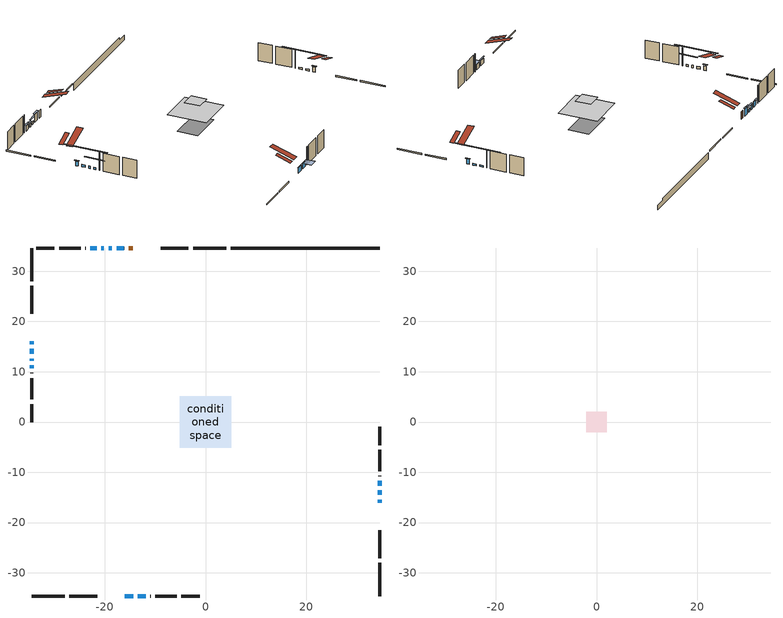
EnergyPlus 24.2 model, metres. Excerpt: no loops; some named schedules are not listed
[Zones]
conditioned space
 floor adiabatic (AdiabaticFloorConstruction): -5.16,-5.16 -5.16,5.16 5.16,5.16 5.16,-5.16 z2.9
 floor foundation (Slab1 construction): -4.65,-2.74 -4.65,2.74 4.65,2.74 4.65,-2.74 z-1.37
 wall outside (RimJoist1 construction): 4.1,34.6 -2.47,34.6 / -34.6,-34.6 -28.03,-34.6 / -34.6,34.6 -34.6,28.03 / 34.6,-34.6 34.6,-28.03 z0.46:0.76
 wall outside (RimJoist2 construction): -3.4,34.6 -8.94,34.6 / -27.1,-34.6 -21.55,-34.6 / -34.6,27.1 -34.6,21.55 / 34.6,-27.1 34.6,-21.55 z0.46:0.76
 wall outside (AdiabaticWallConstruction 1): -14.45,34.6 -15.28,34.6 z0.46:2.49
 wall outside (AdiabaticWallConstruction): -16.21,34.6 -17.68,34.6 z0.46:2.49; -16.05,-34.6 -14.37,-34.6 / 34.6,-16.05 34.6,-15.41 / -21.64,34.6 -22.91,34.6 z0.46:1.78; -34.6,16.05 -34.6,15.46 z0.46:1.63; -34.6,14.54 -34.6,13.54 / -34.6,12.62 -34.6,12.18 z0.46:1.12; 34.6,-14.49 34.6,-13.57 / 34.6,-12.64 34.6,-11.73 z0.46:0.92; -18.61,34.6 -19.27,34.6 z0.46:1.35; -13.45,-34.6 -11.92,-34.6 z0.46:1.81; -34.6,11.26 -34.6,10.69 z0.46:1.02; -20.2,34.6 -20.71,34.6 z0.46:1.48
 wall outside (Wall1 construction): -23.83,34.6 -23.92,34.6 / -10.99,-34.6 -10.9,-34.6 / -34.6,9.77 -34.6,9.68 / 34.6,-10.8 34.6,-10.71 z0.46:5.34
 wall outside (Wall2 construction): -24.85,34.6 -29.12,34.6 / -9.97,-34.6 -5.71,-34.6 / -34.6,8.75 -34.6,4.48 / 34.6,-9.78 34.6,-5.52 z0.46:5.34
 wall outside (Wall3 construction): -30.04,34.6 -33.67,34.6 / -4.78,-34.6 -1.16,-34.6 / -34.6,3.55 -34.6,-0.07 / 34.6,-4.59 34.6,-0.96 z0.46:5.34
 wall foundation (FoundationWall1 construction): 5.03,34.6,-1.37 5.03,34.6,0.46 31.64,34.6,0.46 31.64,34.6,-0.14 34.6,34.6,-0.14 34.6,34.6,-1.37
 window (WindowConstruction): -16.21,34.6 -17.68,34.6 z0.46:2.49
 window (WindowConstruction 6): -16.05,-34.6 -14.38,-34.6 z0.46:1.78
 window (WindowConstruction 7): -34.6,16.05 -34.6,15.46 z0.46:1.63
 window (WindowConstruction 8): 34.6,-16.05 34.6,-15.41 z0.46:1.78
 window (WindowConstruction 9): -34.6,14.53 -34.6,13.54 z0.46:1.12
 window (WindowConstruction 10): -34.6,12.61 -34.6,12.18 z0.46:1.12
 window (WindowConstruction 11): 34.6,-14.48 34.6,-13.57 z0.46:0.92
 window (WindowConstruction 12): 34.6,-12.64 34.6,-11.73 z0.46:0.92
 window (WindowConstruction 1): -18.61,34.6 -19.27,34.6 z0.46:1.35
 window (WindowConstruction 2): -13.45,-34.6 -11.92,-34.6 z0.46:1.81
 window (WindowConstruction 3): -34.6,11.25 -34.6,10.7 z0.46:1.02
 window (WindowConstruction 4): -20.2,34.6 -20.71,34.6 z0.46:1.47
 window (WindowConstruction 5): -21.64,34.6 -22.9,34.6 z0.46:1.78
 door (Door): -14.45,34.6 -15.28,34.6 z0.46:2.49
 ceiling adiabatic (AdiabaticFloorConstruction): 5.16,-5.16 5.16,5.16 -5.16,5.16 -5.16,-5.16 z2.9
 roof outside (Roof2 construction): -13.52,34.6,5.34 -13.52,28.22,7.46 -11.84,28.22,7.46 -11.84,34.6,5.34; -16.98,-34.6,5.34 -16.98,-28.22,7.46 -18.66,-28.22,7.46 -18.66,-34.6,5.34; -34.6,16.98,5.34 -28.22,16.98,7.46 -28.22,18.66,7.46 -34.6,18.66,5.34; 34.6,-16.98,5.34 28.22,-16.98,7.46 28.22,-18.66,7.46 34.6,-18.66,5.34
attic - vented
 floor to conditioned space (Floor1 construction Reversed): -2.02,-2.02 -2.02,2.02 2.02,2.02 2.02,-2.02 z5.34
 roof outside (Roof1 construction): -10.91,34.6,5.34 -10.91,30.66,6.65 -9.87,30.66,6.65 -9.87,34.6,5.34; -19.59,-34.6,5.34 -19.59,-30.66,6.65 -20.62,-30.66,6.65 -20.62,-34.6,5.34; -34.6,19.59,5.34 -30.66,19.59,6.65 -30.66,20.62,6.65 -34.6,20.62,5.34; 34.6,-19.59,5.34 30.66,-19.59,6.65 30.66,-20.62,6.65 34.6,-20.62,5.34
shading: -17.98,34.6 -15.91,34.6 -15.91,34.9 -17.98,34.9 z2.79; -14.08,-34.6 -16.35,-34.6 -16.35,-34.9 -14.08,-34.9 z2.08; -34.6,15.16 -34.6,16.35 -34.9,16.35 -34.9,15.16 z1.93; 34.6,-15.12 34.6,-16.35 34.9,-16.35 34.9,-15.12 z2.08; -34.6,8.97 -34.6,19.1 -34.9,19.1 -34.9,8.97 z5.69; -34.6,7.61 -34.6,17.18 -34.9,17.18 -34.9,7.61 z5.69; 34.6,-9 34.6,-19.05 34.9,-19.05 34.9,-9 z5.49; 34.6,-7.16 34.6,-17.21 34.9,-17.21 34.9,-7.16 z5.49; -20.18,34.6 -17.7,34.6 -17.7,34.9 -20.18,34.9 z2.26; -11.62,-34.6 -13.75,-34.6 -13.75,-37.04 -11.62,-37.04 z2.11; -34.6,8.25 -34.6,13.69 -34.9,13.69 -34.9,8.25 z3.46; -21.01,34.6 -19.9,34.6 -19.9,34.9 -21.01,34.9 z1.77; -23.2,34.6 -21.34,34.6 -21.34,34.9 -23.2,34.9 z2.08
[Building]
Building 1: Terrain=Suburbs
[Site:Location]
Toronto Intl AP_ON: Latitude {deg}=43.68; Longitude {deg}=-79.63; Time Zone {hr}=-5; Elevation {m}=173; Keep Site Location Information=Yes
[Site:GroundTemperature:Shallow]
4.59119, 2.66285, 2.50842, 3.42352, 7.09712, 10.7536, 13.9236, 15.9317, 16.1023, 14.4691, 11.3799, 7.83558
[Site:WaterMainsTemperature]
Calculation Method=Schedule; Temperature Schedule=mains temperature schedule
[Material] Roughness=Rough; Thermal Absorptance=0.9
Name | Thickness {m} | Conductivity {W/m-K} | Density {kg/m3} | Specific Heat {J/kg-K} | Solar Absorptance | Visible Absorptance
asphalt or fiberglass shingles | 0.00635 | 0.162714 | 1121.4 | 1465.45 | 0.4 | 0.4
ceiling loosefill ins | 0.169333 | 0.0480833 | 16.02 | 1046.75 | 0.7 | 0.7
ceiling stud and cavity | 0.1397 | 0.207688 | 65.682 | 1177.47 | 0.7 | 0.7
concrete 4.0 in. | 0.1016 | 1.803125 | 2242.8 | 837.4 | 0.7 | 0.7
concrete 8.0 in. | 0.2032 | 1.803125 | 2242.8 | 837.4 | 0.7 | 0.7
door material | 0.04445 | 0.053851 | 512.64 | 1214.23 | 0.7 | 0.7
exterior vertical ins | 0.029547 | 0.029427 | 32.04 | 1214.23 | 0.7 | 0.7
floor covering | 0.0127 | 0.0433444 | 54.468 | 1339.84 | 0.6 | 0.6
floor rigid ins; wall rigid ins 1 | 0.512978 | 0.029427 | 32.04 | 1214.23 | 0.7 | 0.7
floor stud and cavity | 0.1397 | 1.75129 | 37.0049 | 1207.88 | 0.7 | 0.7
furniture material conditioned space 1 | 0.1524 | 0.115458 | 640.8 | 1214.23 | 0.6 | 0.6
gypsum board | 0.0127 | 0.160291 | 801 | 837.4 | 0.6 | 0.6
gypsum board 1 | 0.0127 | 0.160291 | 801 | 837.4 | 0.7 | 0.7
osb sheathing 0.5 in. | 0.0127 | 0.115458 | 512.64 | 1214.23 | 0.7 | 0.7
osb sheathing 0.75 in. | 0.01905 | 0.115458 | 512.64 | 1214.23 | 0.7 | 0.7
osb sheathing 2.0 in. | 0.0508 | 0.115458 | 512.64 | 1214.23 | 0.7 | 0.7
rim joist stud and cavity | 0.0508 | 0.177588 | 50.32683 | 1063.81 | 0.6 | 0.6
rim joist stud and cavity 1 | 0.0508 | 0.0332534 | 125.044 | 1163.47 | 0.6 | 0.6
roof rigid ins; wall rigid ins | 0.051816 | 0.029427 | 32.04 | 1214.23 | 0.7 | 0.7
roof stud and cavity | 0.2032 | 0.213 | 78.34581 | 1123.46 | 0.7 | 0.7
wall stud and cavity | 0.1397 | 0.251076 | 139.0536 | 1170.24 | 0.7 | 0.7
wall stud and cavity 1 | 0.1397 | 0.0865195 | 139.0536 | 1170.24 | 0.7 | 0.7
wall stud and cavity 2 | 0.1397 | 0.0870893 | 139.0536 | 1170.24 | 0.7 | 0.7
wall stud and cavity 3 | 0.0889 | 0.380278 | 52.3479 | 1209.89 | 0.7 | 0.7
wall stud and cavity 4 | 0.0889 | 0.391764 | 83.0341 | 1211.67 | 0.7 | 0.7
wood siding | 0.0254 | 0.102417 | 544.68 | 1172.36 | 0.4 | 0.4
wood siding 1; wood siding 2; wood siding 3 | 0.0254 | 0.102417 | 544.68 | 1172.36 | 0.7 | 0.7
[WindowMaterial:SimpleGlazingSystem]
Name | U-Factor {W/m2-K} | Solar Heat Gain Coefficient
WindowMaterial | 2.79244 | 0.62
WindowMaterial 1 | 2.76973 | 0.51
WindowMaterial 10 | 6.91069 | 0.69
WindowMaterial 11 | 3.05136 | 0.42
WindowMaterial 12 | 6.82552 | 0.72
WindowMaterial 2 | 2.76916 | 0.5
WindowMaterial 3 | 3.01161 | 0.56
WindowMaterial 4 | 2.76462 | 0.48
WindowMaterial 5 | 2.77257 | 0.51
WindowMaterial 6 | 2.76859 | 0.49
WindowMaterial 7 | 2.77143 | 0.52
WindowMaterial 8 | 2.77541 | 0.54
WindowMaterial 9 | 6.71537 | 0.75
[Construction]
AdiabaticFloorConstruction: floor stud and cavity, floor rigid ins, osb sheathing 0.75 in., floor covering
AdiabaticWallConstruction: wood siding 2, wall rigid ins 1, wall stud and cavity 3, gypsum board
AdiabaticWallConstruction 1: wood siding 3, wall rigid ins 1, wall stud and cavity 3, gypsum board
Door: door material
Floor1 construction Reversed: gypsum board, ceiling stud and cavity, ceiling loosefill ins
FoundationWall1 construction: concrete 8.0 in., gypsum board 1
furniture construction conditioned space 1: furniture material conditioned space 1
PartitionWallConstruction: gypsum board, wall stud and cavity 4, gypsum board
RimJoist1 construction: wood siding 1, rim joist stud and cavity
RimJoist2 construction: wood siding 1, osb sheathing 2.0 in., rim joist stud and cavity 1
Roof1 construction: asphalt or fiberglass shingles
Roof2 construction: asphalt or fiberglass shingles, roof rigid ins, osb sheathing 0.75 in., roof stud and cavity, gypsum board
Slab1 construction: concrete 4.0 in.
Wall1 construction: wood siding, wall rigid ins, osb sheathing 0.5 in., wall stud and cavity, gypsum board
Wall2 construction: wood siding, osb sheathing 0.5 in., wall stud and cavity 1, gypsum board
Wall3 construction: wood siding, osb sheathing 0.5 in., wall stud and cavity 2, gypsum board
WindowConstruction: WindowMaterial
WindowConstruction 1: WindowMaterial 1
WindowConstruction 10: WindowMaterial 10
WindowConstruction 11: WindowMaterial 11
WindowConstruction 12: WindowMaterial 12
WindowConstruction 2: WindowMaterial 2
WindowConstruction 3: WindowMaterial 3
WindowConstruction 4: WindowMaterial 4
WindowConstruction 5: WindowMaterial 5
WindowConstruction 6: WindowMaterial 6
WindowConstruction 7: WindowMaterial 7
WindowConstruction 8: WindowMaterial 8
WindowConstruction 9: WindowMaterial 9
[Zone] Multiplier=1; Part of Total Floor Area=Yes
Name | Volume {m3}
attic - vented | 3.48438
conditioned space | 411.4
[Space]
Name | Zone | Volume {m3}
attic - vented 1 | attic - vented | 3.48438
conditioned space 1 | conditioned space | 411.4
[ZoneInfiltration:EffectiveLeakageArea]
infil attic - vented 1: Zone or Space=attic - vented 1; Schedule=Always On Discrete; Effective Air Leakage Area {cm2}=676.552; Stack Coefficient=9.12896e-05; Wind Coefficient=6.45551e-06
[ZoneMixing]
whole house fan mix: Zone or Space=attic - vented; Schedule=Always On Continuous; Design Flow Rate Calculation Method=Flow/Zone; Design Flow Rate {m3/s}=0; Source Zone or Space=conditioned space
[SurfaceProperty:ExposedFoundationPerimeter]
Slab1: Exposed Perimeter Calculation Method=TotalExposedPerimeter; Total Exposed Perimeter {m}=29.567
[InternalMass] Zone or ZoneList=conditioned space; Space or SpaceList=conditioned space 1
Name | Construction | Surface Area {m2}
furniture mass conditioned space 1 | furniture construction conditioned space 1 | 63.08
partition wall mass | PartitionWallConstruction | 157.7
[Lights]
interior lighting: Zone or ZoneList or Space or SpaceList=conditioned space 1; Schedule=interior lighting schedule; Design Level Calculation Method=LightingLevel; Lighting Level {W}=343.2; Return Air Fraction=0; Fraction Radiant=0.6; Fraction Visible=0.2; Fraction Replaceable=1
[People]
occupants: Zone or ZoneList or Space or SpaceList=conditioned space 1; Number of People Schedule=occupants schedule; Number of People Calculation Method=People; Number of People=3; Fraction Radiant=0.314171; Sensible Heat Fraction=0.56303; Activity Level Schedule=occupants activity schedule; Carbon Dioxide Generation Rate {m3/s-W}=0; Enable ASHRAE 55 Comfort Warnings=No; Mean Radiant Temperature Calculation Type=EnclosureAveraged
[ElectricEquipment] Zone or ZoneList or Space or SpaceList=conditioned space 1; Design Level Calculation Method=EquipmentLevel
Name | Schedule | Design Level {W} | Fraction Latent | Fraction Radiant | Fraction Lost
clothes dryer | clothes dryer schedule | 140.772 | 0.015 | 0.081 | 0.85
clothes washer | clothes washer schedule | 32.1985 | 0.03 | 0.162 | 0.7
cooking range | cooking range schedule | 215.147 | 0.08 | 0.432 | 0.2
dishwasher | dishwasher schedule | 66.8632 | 0.3 | 0.18 | 0.4
fridge | fridge schedule | 72.9452 | 0 | 0.6 | 0
mech vent bath fan 0 | mech vent bath fan 0 schedule | 50.2 | 0 | 0 | 1
mech vent bath fan 1 | mech vent bath fan 1 schedule | 50.2 | 0 | 0 | 1
mech vent bath fan 2 | mech vent bath fan 2 schedule | 50.2 | 0 | 0 | 1
mech vent house fan | mech vent house fan schedule | 0 | 0 | 0 | 1
mech vent house fan cfis | mech vent house fan cfis schedule | 0 | 0 | 0 | 0
mech vent range fan 0 | mech vent range fan 0 schedule | 57 | 0 | 0 | 1
misc plug loads | misc plug loads schedule | 494.7 | 0.045 | 0.513 | 0.1
whole house fan | Always On Discrete | 0 | 0 | 0 | 1
[OtherEquipment] Zone or ZoneList or Space or SpaceList=conditioned space 1; Design Level Calculation Method=EquipmentLevel
Name | Fuel Type | Schedule | Design Level {W} | Fraction Latent | Fraction Radiant | Fraction Lost
clothes dryer 1 | Electricity | clothes dryer schedule | 0 | 0.015 | 0.081 | 0.85
cooking range 1 | Electricity | cooking range schedule | 0 | 0.08 | 0.432 | 0.2
general water use latent | None | general water use schedule | 62.594 | 1 | 0 | 0
general water use sensible | None | general water use schedule | -61.6891 | 0 | 0.6 | 0
mech vent house fan latent load | None | Always On Discrete | 0 | 1 | 0 | 0
mech vent house fan sensible load | None | Always On Discrete | 0 | 0 | 0 | 0
water heater energy adjustment1 | NaturalGas | Always On Discrete | 0.01 | 0 | 0 | 1
[ZoneInfiltration:DesignFlowRate] Zone or ZoneList or Space or SpaceList=conditioned space 1; Schedule=Always On Discrete; Design Flow Rate Calculation Method=Flow/Zone; Design Flow Rate {m3/s}=0
infil flow; natural vent flow; whole house fan flow
[Foundation:Kiva]
Foundation Kiva 1: Initial Indoor Air Temperature {C}=18; Wall Height Above Grade {m}=0.459974; Wall Depth Below Slab {m}=0.2032; Custom Block Material Name 1=exterior vertical ins; Custom Block Depth 1 {m}=1.82999; Custom Block X Position 1 {m}=0.2159; Custom Block Z Position 1 {m}=0
[Foundation:Kiva:Settings]
Soil Conductivity {W/m-K}=0.849921; Soil Density {kg/m3}=1842.3; Soil Specific Heat {J/kg-K}=418.7; Ground Solar Absorptivity=0.9; Ground Thermal Absorptivity=0.9; Ground Surface Roughness {m}=0.03; Far-Field Width {m}=40; Deep-Ground Boundary Condition=ZeroFlux; Deep-Ground Depth {m}=40; Minimum Cell Dimension {m}=0.2; Maximum Cell Growth Coefficient=3; Simulation Timestep=Timestep
[Exterior:Lights]
exterior lighting: Schedule=exterior lighting schedule; Design Level {W}=75.6
[Schedule:Constant]
Name | Hourly Value
Always On Continuous; mech vent house fan schedule; mech vent house fan cfis schedule; Always On Discrete | 1
occupants activity schedule | 117.228
fridge schedule | 0
[Schedule:Week:Daily]
interior lighting schedule Week Rule - Jan1-Jan27: interior lighting schedule day, interior lighting schedule day, interior lighting schedule day, interior lighting schedule day, interior lighting schedule day, interior lighting schedule day, interior lighting schedule day, interior lighting schedule default day, interior lighting schedule default day, interior lighting schedule default day, interior lighting schedule default day, interior lighting schedule default day
interior lighting schedule Week Rule - Jan28-Feb3: interior lighting schedule day, interior lighting schedule day, interior lighting schedule day, interior lighting schedule day, interior lighting schedule day 1, interior lighting schedule day 1, interior lighting schedule day 1, interior lighting schedule default day, interior lighting schedule default day, interior lighting schedule default day, interior lighting schedule default day, interior lighting schedule default day
interior lighting schedule Week Rule - Feb4-Feb24: interior lighting schedule day 1, interior lighting schedule day 1, interior lighting schedule day 1, interior lighting schedule day 1, interior lighting schedule day 1, interior lighting schedule day 1, interior lighting schedule day 1, interior lighting schedule default day, interior lighting schedule default day, interior lighting schedule default day, interior lighting schedule default day, interior lighting schedule default day
interior lighting schedule Week Rule - Feb25-Mar3: interior lighting schedule day 1, interior lighting schedule day 1, interior lighting schedule day 1, interior lighting schedule day 1, interior lighting schedule day 2, interior lighting schedule day 2, interior lighting schedule day 2, interior lighting schedule default day, interior lighting schedule default day, interior lighting schedule default day, interior lighting schedule default day, interior lighting schedule default day
interior lighting schedule Week Rule - Mar4-Mar31: interior lighting schedule day 2, interior lighting schedule day 2, interior lighting schedule day 2, interior lighting schedule day 2, interior lighting schedule day 2, interior lighting schedule day 2, interior lighting schedule day 2, interior lighting schedule default day, interior lighting schedule default day, interior lighting schedule default day, interior lighting schedule default day, interior lighting schedule default day
interior lighting schedule Week Rule - Apr1-Apr28: interior lighting schedule day 3, interior lighting schedule day 3, interior lighting schedule day 3, interior lighting schedule day 3, interior lighting schedule day 3, interior lighting schedule day 3, interior lighting schedule day 3, interior lighting schedule default day, interior lighting schedule default day, interior lighting schedule default day, interior lighting schedule default day, interior lighting schedule default day
interior lighting schedule Week Rule - Apr29-May5: interior lighting schedule day 3, interior lighting schedule day 3, interior lighting schedule day 4, interior lighting schedule day 4, interior lighting schedule day 4, interior lighting schedule day 4, interior lighting schedule day 4, interior lighting schedule default day, interior lighting schedule default day, interior lighting schedule default day, interior lighting schedule default day, interior lighting schedule default day
interior lighting schedule Week Rule - May6-May26: interior lighting schedule day 4, interior lighting schedule day 4, interior lighting schedule day 4, interior lighting schedule day 4, interior lighting schedule day 4, interior lighting schedule day 4, interior lighting schedule day 4, interior lighting schedule default day, interior lighting schedule default day, interior lighting schedule default day, interior lighting schedule default day, interior lighting schedule default day
interior lighting schedule Week Rule - May27-Jun2: interior lighting schedule day 4, interior lighting schedule day 4, interior lighting schedule day 4, interior lighting schedule day 4, interior lighting schedule day 4, interior lighting schedule day 5, interior lighting schedule day 5, interior lighting schedule default day, interior lighting schedule default day, interior lighting schedule default day, interior lighting schedule default day, interior lighting schedule default day
interior lighting schedule Week Rule - Jun3-Jun30: interior lighting schedule day 5, interior lighting schedule day 5, interior lighting schedule day 5, interior lighting schedule day 5, interior lighting schedule day 5, interior lighting schedule day 5, interior lighting schedule day 5, interior lighting schedule default day, interior lighting schedule default day, interior lighting schedule default day, interior lighting schedule default day, interior lighting schedule default day
interior lighting schedule Week Rule - Jul1-Jul28: interior lighting schedule day 6, interior lighting schedule day 6, interior lighting schedule day 6, interior lighting schedule day 6, interior lighting schedule day 6, interior lighting schedule day 6, interior lighting schedule day 6, interior lighting schedule default day, interior lighting schedule default day, interior lighting schedule default day, interior lighting schedule default day, interior lighting schedule default day
interior lighting schedule Week Rule - Jul29-Aug4: interior lighting schedule day 6, interior lighting schedule day 6, interior lighting schedule day 6, interior lighting schedule day 7, interior lighting schedule day 7, interior lighting schedule day 7, interior lighting schedule day 7, interior lighting schedule default day, interior lighting schedule default day, interior lighting schedule default day, interior lighting schedule default day, interior lighting schedule default day
interior lighting schedule Week Rule - Aug5-Aug25: interior lighting schedule day 7, interior lighting schedule day 7, interior lighting schedule day 7, interior lighting schedule day 7, interior lighting schedule day 7, interior lighting schedule day 7, interior lighting schedule day 7, interior lighting schedule default day, interior lighting schedule default day, interior lighting schedule default day, interior lighting schedule default day, interior lighting schedule default day
interior lighting schedule Week Rule - Aug26-Sep1: interior lighting schedule day 7, interior lighting schedule day 7, interior lighting schedule day 7, interior lighting schedule day 7, interior lighting schedule day 7, interior lighting schedule day 7, interior lighting schedule day 8, interior lighting schedule default day, interior lighting schedule default day, interior lighting schedule default day, interior lighting schedule default day, interior lighting schedule default day
interior lighting schedule Week Rule - Sep2-Sep29: interior lighting schedule day 8, interior lighting schedule day 8, interior lighting schedule day 8, interior lighting schedule day 8, interior lighting schedule day 8, interior lighting schedule day 8, interior lighting schedule day 8, interior lighting schedule default day, interior lighting schedule default day, interior lighting schedule default day, interior lighting schedule default day, interior lighting schedule default day
interior lighting schedule Week Rule - Sep30-Oct6: interior lighting schedule day 8, interior lighting schedule day 9, interior lighting schedule day 9, interior lighting schedule day 9, interior lighting schedule day 9, interior lighting schedule day 9, interior lighting schedule day 9, interior lighting schedule default day, interior lighting schedule default day, interior lighting schedule default day, interior lighting schedule default day, interior lighting schedule default day
interior lighting schedule Week Rule - Oct7-Oct27: interior lighting schedule day 9, interior lighting schedule day 9, interior lighting schedule day 9, interior lighting schedule day 9, interior lighting schedule day 9, interior lighting schedule day 9, interior lighting schedule day 9, interior lighting schedule default day, interior lighting schedule default day, interior lighting schedule default day, interior lighting schedule default day, interior lighting schedule default day
interior lighting schedule Week Rule - Oct28-Nov3: interior lighting schedule day 9, interior lighting schedule day 9, interior lighting schedule day 9, interior lighting schedule day 9, interior lighting schedule day 10, interior lighting schedule day 10, interior lighting schedule day 10, interior lighting schedule default day, interior lighting schedule default day, interior lighting schedule default day, interior lighting schedule default day, interior lighting schedule default day
interior lighting schedule Week Rule - Nov4-Nov24: interior lighting schedule day 10, interior lighting schedule day 10, interior lighting schedule day 10, interior lighting schedule day 10, interior lighting schedule day 10, interior lighting schedule day 10, interior lighting schedule day 10, interior lighting schedule default day, interior lighting schedule default day, interior lighting schedule default day, interior lighting schedule default day, interior lighting schedule default day
interior lighting schedule Week Rule - Nov25-Dec1: interior lighting schedule day 10, interior lighting schedule day 10, interior lighting schedule day 10, interior lighting schedule day 10, interior lighting schedule day 10, interior lighting schedule day 10, interior lighting schedule day 11, interior lighting schedule default day, interior lighting schedule default day, interior lighting schedule default day, interior lighting schedule default day, interior lighting schedule default day
interior lighting schedule Week Rule - Dec2-Dec31: interior lighting schedule day 11, interior lighting schedule day 11, interior lighting schedule day 11, interior lighting schedule day 11, interior lighting schedule day 11, interior lighting schedule day 11, interior lighting schedule day 11, interior lighting schedule default day, interior lighting schedule default day, interior lighting schedule default day, interior lighting schedule default day, interior lighting schedule default day
occupants schedule Week Rule - Jan1-Dec31: occupants schedule day, occupants schedule day, occupants schedule day, occupants schedule day, occupants schedule day, occupants schedule day, occupants schedule day, occupants schedule default day, occupants schedule default day, occupants schedule default day, occupants schedule default day, occupants schedule default day
clothes dryer schedule Week Rule - Jan1-Dec31: clothes dryer schedule day, clothes dryer schedule day, clothes dryer schedule day, clothes dryer schedule day, clothes dryer schedule day, clothes dryer schedule day, clothes dryer schedule day, clothes dryer schedule default day, clothes dryer schedule default day, clothes dryer schedule default day, clothes dryer schedule default day, clothes dryer schedule default day
clothes washer schedule Week Rule - Jan1-Dec31: clothes washer schedule day, clothes washer schedule day, clothes washer schedule day, clothes washer schedule day, clothes washer schedule day, clothes washer schedule day, clothes washer schedule day, clothes washer schedule default day, clothes washer schedule default day, clothes washer schedule default day, clothes washer schedule default day, clothes washer schedule default day
cooking range schedule Week Rule - Jan1-Dec31: cooking range schedule day, cooking range schedule day, cooking range schedule day, cooking range schedule day, cooking range schedule day, cooking range schedule day, cooking range schedule day, cooking range schedule default day, cooking range schedule default day, cooking range schedule default day, cooking range schedule default day, cooking range schedule default day
dishwasher schedule Week Rule - Jan1-Dec31: dishwasher schedule day, dishwasher schedule day, dishwasher schedule day, dishwasher schedule day, dishwasher schedule day, dishwasher schedule day, dishwasher schedule day, dishwasher schedule default day, dishwasher schedule default day, dishwasher schedule default day, dishwasher schedule default day, dishwasher schedule default day
mech vent bath fan 0 schedule Week Rule - Jan1-Dec31: mech vent bath fan 0 schedule day, mech vent bath fan 0 schedule day, mech vent bath fan 0 schedule day, mech vent bath fan 0 schedule day, mech vent bath fan 0 schedule day, mech vent bath fan 0 schedule day, mech vent bath fan 0 schedule day, mech vent bath fan 0 schedule default day, mech vent bath fan 0 schedule default day, mech vent bath fan 0 schedule default day, mech vent bath fan 0 schedule default day, mech vent bath fan 0 schedule default day
mech vent bath fan 1 schedule Week Rule - Jan1-Dec31: mech vent bath fan 1 schedule day, mech vent bath fan 1 schedule day, mech vent bath fan 1 schedule day, mech vent bath fan 1 schedule day, mech vent bath fan 1 schedule day, mech vent bath fan 1 schedule day, mech vent bath fan 1 schedule day, mech vent bath fan 1 schedule default day, mech vent bath fan 1 schedule default day, mech vent bath fan 1 schedule default day, mech vent bath fan 1 schedule default day, mech vent bath fan 1 schedule default day
mech vent bath fan 2 schedule Week Rule - Jan1-Dec31: mech vent bath fan 2 schedule day, mech vent bath fan 2 schedule day, mech vent bath fan 2 schedule day, mech vent bath fan 2 schedule day, mech vent bath fan 2 schedule day, mech vent bath fan 2 schedule day, mech vent bath fan 2 schedule day, mech vent bath fan 2 schedule default day, mech vent bath fan 2 schedule default day, mech vent bath fan 2 schedule default day, mech vent bath fan 2 schedule default day, mech vent bath fan 2 schedule default day
mech vent range fan 0 schedule Week Rule - Jan1-Dec31: mech vent range fan 0 schedule day, mech vent range fan 0 schedule day, mech vent range fan 0 schedule day, mech vent range fan 0 schedule day, mech vent range fan 0 schedule day, mech vent range fan 0 schedule day, mech vent range fan 0 schedule day, mech vent range fan 0 schedule default day, mech vent range fan 0 schedule default day, mech vent range fan 0 schedule default day, mech vent range fan 0 schedule default day, mech vent range fan 0 schedule default day
misc plug loads schedule Week Rule - Jan1-Dec31: misc plug loads schedule day, misc plug loads schedule day, misc plug loads schedule day, misc plug loads schedule day, misc plug loads schedule day, misc plug loads schedule day, misc plug loads schedule day, misc plug loads schedule default day, misc plug loads schedule default day, misc plug loads schedule default day, misc plug loads schedule default day, misc plug loads schedule default day
general water use schedule Week Rule - Jan1-Dec31: general water use schedule day, general water use schedule day, general water use schedule day, general water use schedule day, general water use schedule day, general water use schedule day, general water use schedule day, general water use schedule default day, general water use schedule default day, general water use schedule default day, general water use schedule default day, general water use schedule default day
exterior lighting schedule Week Rule - Jan1-Jan27: exterior lighting schedule day, exterior lighting schedule day, exterior lighting schedule day, exterior lighting schedule day, exterior lighting schedule day, exterior lighting schedule day, exterior lighting schedule day, exterior lighting schedule default day, exterior lighting schedule default day, exterior lighting schedule default day, exterior lighting schedule default day, exterior lighting schedule default day
exterior lighting schedule Week Rule - Jan28-Feb3: exterior lighting schedule day, exterior lighting schedule day, exterior lighting schedule day, exterior lighting schedule day, exterior lighting schedule day 1, exterior lighting schedule day 1, exterior lighting schedule day 1, exterior lighting schedule default day, exterior lighting schedule default day, exterior lighting schedule default day, exterior lighting schedule default day, exterior lighting schedule default day
exterior lighting schedule Week Rule - Feb4-Feb24: exterior lighting schedule day 1, exterior lighting schedule day 1, exterior lighting schedule day 1, exterior lighting schedule day 1, exterior lighting schedule day 1, exterior lighting schedule day 1, exterior lighting schedule day 1, exterior lighting schedule default day, exterior lighting schedule default day, exterior lighting schedule default day, exterior lighting schedule default day, exterior lighting schedule default day
exterior lighting schedule Week Rule - Feb25-Mar3: exterior lighting schedule day 1, exterior lighting schedule day 1, exterior lighting schedule day 1, exterior lighting schedule day 1, exterior lighting schedule day 2, exterior lighting schedule day 2, exterior lighting schedule day 2, exterior lighting schedule default day, exterior lighting schedule default day, exterior lighting schedule default day, exterior lighting schedule default day, exterior lighting schedule default day
exterior lighting schedule Week Rule - Mar4-Mar31: exterior lighting schedule day 2, exterior lighting schedule day 2, exterior lighting schedule day 2, exterior lighting schedule day 2, exterior lighting schedule day 2, exterior lighting schedule day 2, exterior lighting schedule day 2, exterior lighting schedule default day, exterior lighting schedule default day, exterior lighting schedule default day, exterior lighting schedule default day, exterior lighting schedule default day
exterior lighting schedule Week Rule - Apr1-Apr28: exterior lighting schedule day 3, exterior lighting schedule day 3, exterior lighting schedule day 3, exterior lighting schedule day 3, exterior lighting schedule day 3, exterior lighting schedule day 3, exterior lighting schedule day 3, exterior lighting schedule default day, exterior lighting schedule default day, exterior lighting schedule default day, exterior lighting schedule default day, exterior lighting schedule default day
exterior lighting schedule Week Rule - Apr29-May5: exterior lighting schedule day 3, exterior lighting schedule day 3, exterior lighting schedule day 4, exterior lighting schedule day 4, exterior lighting schedule day 4, exterior lighting schedule day 4, exterior lighting schedule day 4, exterior lighting schedule default day, exterior lighting schedule default day, exterior lighting schedule default day, exterior lighting schedule default day, exterior lighting schedule default day
exterior lighting schedule Week Rule - May6-May26: exterior lighting schedule day 4, exterior lighting schedule day 4, exterior lighting schedule day 4, exterior lighting schedule day 4, exterior lighting schedule day 4, exterior lighting schedule day 4, exterior lighting schedule day 4, exterior lighting schedule default day, exterior lighting schedule default day, exterior lighting schedule default day, exterior lighting schedule default day, exterior lighting schedule default day
exterior lighting schedule Week Rule - May27-Jun2: exterior lighting schedule day 4, exterior lighting schedule day 4, exterior lighting schedule day 4, exterior lighting schedule day 4, exterior lighting schedule day 4, exterior lighting schedule day 5, exterior lighting schedule day 5, exterior lighting schedule default day, exterior lighting schedule default day, exterior lighting schedule default day, exterior lighting schedule default day, exterior lighting schedule default day
exterior lighting schedule Week Rule - Jun3-Jun30: exterior lighting schedule day 5, exterior lighting schedule day 5, exterior lighting schedule day 5, exterior lighting schedule day 5, exterior lighting schedule day 5, exterior lighting schedule day 5, exterior lighting schedule day 5, exterior lighting schedule default day, exterior lighting schedule default day, exterior lighting schedule default day, exterior lighting schedule default day, exterior lighting schedule default day
[Schedule:Year]
interior lighting schedule: interior lighting schedule Week Rule - Jan1-Jan27, 1, 1, 1, 27, interior lighting schedule Week Rule - Jan28-Feb3, 1, 28, 2, 3, interior lighting schedule Week Rule - Feb4-Feb24, 2, 4, 2, 24, interior lighting schedule Week Rule - Feb25-Mar3, 2, 25, 3, 3, interior lighting schedule Week Rule - Mar4-Mar31, 3, 4, 3, 31, interior lighting schedule Week Rule - Apr1-Apr28, 4, 1, 4, 28, interior lighting schedule Week Rule - Apr29-May5, 4, 29, 5, 5, interior lighting schedule Week Rule - May6-May26, 5, 6, 5, 26, interior lighting schedule Week Rule - May27-Jun2, 5, 27, 6, 2, interior lighting schedule Week Rule - Jun3-Jun30, 6, 3, 6, 30, interior lighting schedule Week Rule - Jul1-Jul28, 7, 1, 7, 28, interior lighting schedule Week Rule - Jul29-Aug4, 7, 29, 8, 4, interior lighting schedule Week Rule - Aug5-Aug25, 8, 5, 8, 25, interior lighting schedule Week Rule - Aug26-Sep1, 8, 26, 9, 1, interior lighting schedule Week Rule - Sep2-Sep29, 9, 2, 9, 29, interior lighting schedule Week Rule - Sep30-Oct6, 9, 30, 10, 6, interior lighting schedule Week Rule - Oct7-Oct27, 10, 7, 10, 27, interior lighting schedule Week Rule - Oct28-Nov3, 10, 28, 11, 3, interior lighting schedule Week Rule - Nov4-Nov24, 11, 4, 11, 24, interior lighting schedule Week Rule - Nov25-Dec1, 11, 25, 12, 1, interior lighting schedule Week Rule - Dec2-Dec31, 12, 2, 12, 31
occupants schedule: occupants schedule Week Rule - Jan1-Dec31, 1, 1, 12, 31
clothes dryer schedule: clothes dryer schedule Week Rule - Jan1-Dec31, 1, 1, 12, 31
clothes washer schedule: clothes washer schedule Week Rule - Jan1-Dec31, 1, 1, 12, 31
cooking range schedule: cooking range schedule Week Rule - Jan1-Dec31, 1, 1, 12, 31
dishwasher schedule: dishwasher schedule Week Rule - Jan1-Dec31, 1, 1, 12, 31
mech vent bath fan 0 schedule: mech vent bath fan 0 schedule Week Rule - Jan1-Dec31, 1, 1, 12, 31
mech vent bath fan 1 schedule: mech vent bath fan 1 schedule Week Rule - Jan1-Dec31, 1, 1, 12, 31
mech vent bath fan 2 schedule: mech vent bath fan 2 schedule Week Rule - Jan1-Dec31, 1, 1, 12, 31
mech vent range fan 0 schedule: mech vent range fan 0 schedule Week Rule - Jan1-Dec31, 1, 1, 12, 31
misc plug loads schedule: misc plug loads schedule Week Rule - Jan1-Dec31, 1, 1, 12, 31
general water use schedule: general water use schedule Week Rule - Jan1-Dec31, 1, 1, 12, 31
exterior lighting schedule: exterior lighting schedule Week Rule - Jan1-Jan27, 1, 1, 1, 27, exterior lighting schedule Week Rule - Jan28-Feb3, 1, 28, 2, 3, exterior lighting schedule Week Rule - Feb4-Feb24, 2, 4, 2, 24, exterior lighting schedule Week Rule - Feb25-Mar3, 2, 25, 3, 3, exterior lighting schedule Week Rule - Mar4-Mar31, 3, 4, 3, 31, exterior lighting schedule Week Rule - Apr1-Apr28, 4, 1, 4, 28, exterior lighting schedule Week Rule - Apr29-May5, 4, 29, 5, 5, exterior lighting schedule Week Rule - May6-May26, 5, 6, 5, 26, exterior lighting schedule Week Rule - May27-Jun2, 5, 27, 6, 2, exterior lighting schedule Week Rule - Jun3-Jun30, 6, 3, 6, 30, exterior lighting schedule Week Rule - Jul1-Jul28, 7, 1, 7, 28, exterior lighting schedule Week Rule - Jul29-Aug4, 7, 29, 8, 4, exterior lighting schedule Week Rule - Aug5-Aug25, 8, 5, 8, 25, exterior lighting schedule Week Rule - Aug26-Sep1, 8, 26, 9, 1, exterior lighting schedule Week Rule - Sep2-Sep29, 9, 2, 9, 29, exterior lighting schedule Week Rule - Sep30-Oct6, 9, 30, 10, 6, exterior lighting schedule Week Rule - Oct7-Oct27, 10, 7, 10, 27, exterior lighting schedule Week Rule - Oct28-Nov3, 10, 28, 11, 3, exterior lighting schedule Week Rule - Nov4-Nov24, 11, 4, 11, 24, exterior lighting schedule Week Rule - Nov25-Dec1, 11, 25, 12, 1, exterior lighting schedule Week Rule - Dec2-Dec31, 12, 2, 12, 31
[Schedule:Compact]
mains temperature schedule: Through: 01/01, For: AllDays, Until: 24:00, 8.43722, Through: 01/02, For: AllDays, Until: 24:00, 8.37111, Through: 01/03, For: AllDays, Until: 24:00, 8.30611, Through: 01/04, For: AllDays, Until: 24:00, 8.24222, Through: 01/05, For: AllDays, Until: 24:00, 8.17944, Through: 01/06, For: AllDays, Until: 24:00, 8.11833, Through: 01/07, For: AllDays, Until: 24:00, 8.05833, Through: 01/08, For: AllDays, Until: 24:00, 7.99944, Through: 01/09, For: AllDays, Until: 24:00, 7.94222, Through: 01/10, For: AllDays, Until: 24:00, 7.88611, Through: 01/11, For: AllDays, Until: 24:00, 7.83167, Through: 01/12, For: AllDays, Until: 24:00, 7.77833, Through: 01/13, For: AllDays, Until: 24:00, 7.72611, Through: 01/14, For: AllDays, Until: 24:00, 7.67556, Through: 01/15, For: AllDays, Until: 24:00, 7.62667, Through: 01/16, For: AllDays, Until: 24:00, 7.57889, Through: 01/17, For: AllDays, Until: 24:00, 7.53278, Through: 01/18, For: AllDays, Until: 24:00, 7.48778, Through: 01/19, For: AllDays, Until: 24:00, 7.44444, Through: 01/20, For: AllDays, Until: 24:00, 7.40278, Through: 01/21, For: AllDays, Until: 24:00, 7.36278, Through: 01/22, For: AllDays, Until: 24:00, 7.32389, Through: 01/23, For: AllDays, Until: 24:00, 7.28667, Through: 01/24, For: AllDays, Until: 24:00, 7.25056, Through: 01/25, For: AllDays, Until: 24:00, 7.21667, Through: 01/26, For: AllDays, Until: 24:00, 7.18389, Through: 01/27, For: AllDays, Until: 24:00, 7.15278, Through: 01/28, For: AllDays, Until: 24:00, 7.12333, Through: 01/29, For: AllDays, Until: 24:00, 7.09556, Through: 01/30, For: AllDays, Until: 24:00, 7.06944, Through: 01/31, For: AllDays, Until: 24:00, 7.04444, Through: 02/01, For: AllDays, Until: 24:00, 7.02167, Through: 02/02, For: AllDays, Until: 24:00, 7, Through: 02/03, For: AllDays, Until: 24:00, 6.98, Through: 02/04, For: AllDays, Until: 24:00, 6.96222, Through: 02/05, For: AllDays, Until: 24:00, 6.94556, Through: 02/06, For: AllDays, Until: 24:00, 6.93056, Through: 02/07, For: AllDays, Until: 24:00, 6.91722, Through: 02/08, For: AllDays, Until: 24:00, 6.90556, Through: 02/09, For: AllDays, Until: 24:00, 6.89556, Through: 02/10, For: AllDays, Until: 24:00, 6.88722, Through: 02/11, For: AllDays, Until: 24:00, 6.88056, Through: 02/12, For: AllDays, Until: 24:00, 6.875, Through: 02/13, For: AllDays, Until: 24:00, 6.87167, Through: 02/14, For: AllDays, Until: 24:00, 6.87, Through: 02/15, For: AllDays, Until: 24:00, 6.87, Through: 02/16, For: AllDays, Until: 24:00, 6.87167, Through: 02/17, For: AllDays, Until: 24:00, 6.875, Through: 02/18, For: AllDays, Until: 24:00, 6.88, Through: 02/19, For: AllDays, Until: 24:00, 6.88611, Through: 02/20, For: AllDays, Until: 24:00, 6.89444, Through: 02/21, For: AllDays, Until: 24:00, 6.90444, Through: 02/22, For: AllDays, Until: 24:00, 6.91611, Through: 02/23, For: AllDays, Until: 24:00, 6.92889, Through: 02/24, For: AllDays, Until: 24:00, 6.94389, Through: 02/25, For: AllDays, Until: 24:00, 6.96056, Through: 02/26, For: AllDays, Until: 24:00, 6.97833, Through: 02/27, For: AllDays, Until: 24:00, 6.99833, Through: 02/28, For: AllDays, Until: 24:00, 7.01944, Through: 03/01, For: AllDays, Until: 24:00, 7.04222, Through: 03/02, For: AllDays, Until: 24:00, 7.06667, Through: 03/03, For: AllDays, Until: 24:00, 7.09278, Through: 03/04, For: AllDays, Until: 24:00, 7.12056, Through: 03/05, For: AllDays, Until: 24:00, 7.15, Through: 03/06, For: AllDays, Until: 24:00, 7.18111, Through: 03/07, For: AllDays, Until: 24:00, 7.21333, Through: 03/08, For: AllDays, Until: 24:00, 7.24722, Through: 03/09, For: AllDays, Until: 24:00, 7.28278, Through: 03/10, For: AllDays, Until: 24:00, 7.32, Through: 03/11, For: AllDays, Until: 24:00, 7.35889, Through: 03/12, For: AllDays, Until: 24:00, 7.39889, Through: 03/13, For: AllDays, Until: 24:00, 7.44056, Through: 03/14, For: AllDays, Until: 24:00, 7.48389, Through: 03/15, For: AllDays, Until: 24:00, 7.52833, Through: 03/16, For: AllDays, Until: 24:00, 7.57444, Through: 03/17, For: AllDays, Until: 24:00, 7.62222, Through: 03/18, For: AllDays, Until: 24:00, 7.67111, Through: 03/19, For: AllDays, Until: 24:00, 7.72111, Through: 03/20, For: AllDays, Until: 24:00, 7.77333, Through: 03/21, For: AllDays, Until: 24:00, 7.82611, Through: 03/22, For: AllDays, Until: 24:00, 7.88111, Through: 03/23, For: AllDays, Until: 24:00, 7.93667, Through: 03/24, For: AllDays, Until: 24:00, 7.99389, Through: 03/25, For: AllDays, Until: 24:00, 8.05278, Through: 03/26, For: AllDays, Until: 24:00, 8.11278, Through: 03/27, For: AllDays, Until: 24:00, 8.17389, Through: 03/28, For: AllDays, Until: 24:00, 8.23611, Through: 03/29, For: AllDays, Until: 24:00, 8.3, Through: 03/30, For: AllDays, Until: 24:00, 8.365, Through: 03/31, For: AllDays, Until: 24:00, 8.43111, Through: 04/01, For: AllDays, Until: 24:00, 8.49833, Through: 04/02, For: AllDays, Until: 24:00, 8.56722, Through: 04/03, For: AllDays, Until: 24:00, 8.63667, Through: 04/04, For: AllDays, Until: 24:00, 8.70778, Through: 04/05, For: AllDays, Until: 24:00, 8.77944, Through: 04/06, For: AllDays, Until: 24:00, 8.85278, Through: 04/07, For: AllDays, Until: 24:00, 8.92667, Through: 04/08, For: AllDays, Until: 24:00, 9.00222, Through: 04/09, For: AllDays, Until: 24:00, 9.07833, Through: 04/10, For: AllDays, Until: 24:00, 9.15556, Through: 04/11, For: AllDays, Until: 24:00, 9.23389, Through: 04/12, For: AllDays, Until: 24:00, 9.31278, Through: 04/13, For: AllDays, Until: 24:00, 9.39278, Through: 04/14, For: AllDays, Until: 24:00, 9.47389, Through: 04/15, For: AllDays, Until: 24:00, 9.55611, Through: 04/16, For: AllDays, Until: 24:00, 9.63833, Through: 04/17, For: AllDays, Until: 24:00, 9.72222, Through: 04/18, For: AllDays, Until: 24:00, 9.80667, Through: 04/19, For: AllDays, Until: 24:00, 9.89167, Through: 04/20, For: AllDays, Until: 24:00, 9.97778, Through: 04/21, For: AllDays, Until: 24:00, 10.0644, Through: 04/22, For: AllDays, Until: 24:00, 10.1517, Through: 04/23, For: AllDays, Until: 24:00, 10.24, Through: 04/24, For: AllDays, Until: 24:00, 10.3289, Through: 04/25, For: AllDays, Until: 24:00, 10.4183, Through: 04/26, For: AllDays, Until: 24:00, 10.5083, Through: 04/27, For: AllDays, Until: 24:00, 10.5989, Through: 04/28, For: AllDays, Until: 24:00, 10.69, Through: 04/29, For: AllDays, Until: 24:00, 10.7817, Through: 04/30, For: AllDays, Until: 24:00, 10.8739, Through: 05/01, For: AllDays, Until: 24:00, 10.9667, Through: 05/02, For: AllDays, Until: 24:00, 11.0594, Through: 05/03, For: AllDays, Until: 24:00, 11.1533, Through: 05/04, For: AllDays, Until: 24:00, 11.2472, Through: 05/05, For: AllDays, Until: 24:00, 11.3411, Through: 05/06, For: AllDays, Until: 24:00, 11.4361, Through: 05/07, For: AllDays, Until: 24:00, 11.5306, Through: 05/08, For: AllDays, Until: 24:00, 11.6261, Through: 05/09, For: AllDays, Until: 24:00, 11.7217, Through: 05/10, For: AllDays, Until: 24:00, 11.8172, Through: 05/11, For: AllDays, Until: 24:00, 11.9128, Through: 05/12, For: AllDays, Until: 24:00, 12.0089, Through: 05/13, For: AllDays, Until: 24:00, 12.105, Through: 05/14, For: AllDays, Until: 24:00, 12.2017, Through: 05/15, For: AllDays, Until: 24:00, 12.2978, Through: 05/16, For: AllDays, Until: 24:00, 12.3944, Through: 05/17, For: AllDays, Until: 24:00, 12.4906, Through: 05/18, For: AllDays, Until: 24:00, 12.5872, Through: 05/19, For: AllDays, Until: 24:00, 12.6833, Through: 05/20, For: AllDays, Until: 24:00, 12.78, Through: 05/21, For: AllDays, Until: 24:00, 12.8761, Through: 05/22, For: AllDays, Until: 24:00, 12.9722, Through: 05/23, For: AllDays, Until: 24:00, 13.0683, Through: 05/24, For: AllDays, Until: 24:00, 13.1639, Through: 05/25, For: AllDays, Until: 24:00, 13.2594, Through: 05/26, For: AllDays, Until: 24:00, 13.355, Through: 05/27, For: AllDays, Until: 24:00, 13.45, Through: 05/28, For: AllDays, Until: 24:00, 13.545, Through: 05/29, For: AllDays, Until: 24:00, 13.6394, Through: 05/30, For: AllDays, Until: 24:00, 13.7333, Through: 05/31, For: AllDays, Until: 24:00, 13.8272, Through: 06/01, For: AllDays, Until: 24:00, 13.9206, Through: 06/02, For: AllDays, Until: 24:00, 14.0139, Through: 06/03, For: AllDays, Until: 24:00, 14.1061, Through: 06/04, For: AllDays, Until: 24:00, 14.1983, Through: 06/05, For: AllDays, Until: 24:00, 14.2894, Through: 06/06, For: AllDays, Until: 24:00, 14.3806, Through: 06/07, For: AllDays, Until: 24:00, 14.4711, Through: 06/08, For: AllDays, Until: 24:00, 14.5606, Through: 06/09, For: AllDays, Until: 24:00, 14.65, Through: 06/10, For: AllDays, Until: 24:00, 14.7383, Through: 06/11, For: AllDays, Until: 24:00, 14.8267, Through: 06/12, For: AllDays, Until: 24:00, 14.9133, Through: 06/13, For: AllDays, Until: 24:00, 15, Through: 06/14, For: AllDays, Until: 24:00, 15.0856, Through: 06/15, For: AllDays, Until: 24:00, 15.1706, Through: 06/16, For: AllDays, Until: 24:00, 15.255, Through: 06/17, For: AllDays, Until: 24:00, 15.3383, Through: 06/18, For: AllDays, Until: 24:00, 15.4206, Through: 06/19, For: AllDays, Until: 24:00, 15.5022, Through: 06/20, For: AllDays, Until: 24:00, 15.5828, Through: 06/21, For: AllDays, Until: 24:00, 15.6628, Through: 06/22, For: AllDays, Until: 24:00, 15.7417, Through: 06/23, For: AllDays, Until: 24:00, 15.8194, Through: 06/24, For: AllDays, Until: 24:00, 15.8961, Through: 06/25, For: AllDays, Until: 24:00, 15.9722, Through: 06/26, For: AllDays, Until: 24:00, 16.0467, Through: 06/27, For: AllDays, Until: 24:00, 16.1206, Through: 06/28, For: AllDays, Until: 24:00, 16.1933, Through: 06/29, For: AllDays, Until: 24:00, 16.265, Through: 06/30, For: AllDays, Until: 24:00, 16.3356, Through: 07/01, For: AllDays, Until: 24:00, 16.4044, Through: 07/02, For: AllDays, Until: 24:00, 16.4728, Through: 07/03, For: AllDays, Until: 24:00, 16.54, Through: 07/04, For: AllDays, Until: 24:00, 16.6056, Through: 07/05, For: AllDays, Until: 24:00, 16.67, Through: 07/06, For: AllDays, Until: 24:00, 16.7333, Through: 07/07, For: AllDays, Until: 24:00, 16.7956, Through: 07/08, For: AllDays, Until: 24:00, 16.8561, Through: 07/09, For: AllDays, Until: 24:00, 16.9156, Through: 07/10, For: AllDays, Until: 24:00, 16.9739, Through: 07/11, For: AllDays, Until: 24:00, 17.0306, Through: 07/12, For: AllDays, Until: 24:00, 17.0861, Through: 07/13, For: AllDays, Until: 24:00, 17.14, Through: 07/14, For: AllDays, Until: 24:00, 17.1928, Through: 07/15, For: AllDays, Until: 24:00, 17.2439, Through: 07/16, For: AllDays, Until: 24:00, 17.2939, Through: 07/17, For: AllDays, Until: 24:00, 17.3422, Through: 07/18, For: AllDays, Until: 24:00, 17.3894, Through: 07/19, For: AllDays, Until: 24:00, 17.435, Through: 07/20, For: AllDays, Until: 24:00, 17.4794, Through: 07/21, For: AllDays, Until: 24:00, 17.5217, Through: 07/22, For: AllDays, Until: 24:00, 17.5628, Through: 07/23, For: AllDays, Until: 24:00, 17.6028, Through: 07/24, For: AllDays, Until: 24:00, 17.6406, Through: 07/25, For: AllDays, Until: 24:00, 17.6772, Through: 07/26, For: AllDays, Until: 24:00, 17.7122, Through: 07/27, For: AllDays, Until: 24:00, 17.7456, Through: 07/28, For: AllDays, Until: 24:00, 17.7778, Through: 07/29, For: AllDays, Until: 24:00, 17.8078, Through: 07/30, For: AllDays, Until: 24:00, 17.8367, Through: 07/31, For: AllDays, Until: 24:00, 17.8639, Through: 08/01, For: AllDays, Until: 24:00, 17.8894, Through: 08/02, For: AllDays, Until: 24:00, 17.9133, Through: 08/03, For: AllDays, Until: 24:00, 17.9361, Through: 08/04, For: AllDays, Until: 24:00, 17.9567, Through: 08/05, For: AllDays, Until: 24:00, 17.9756, Through: 08/06, For: AllDays, Until: 24:00, 17.9933, Through: 08/07, For: AllDays, Until: 24:00, 18.0089, Through: 08/08, For: AllDays, Until: 24:00, 18.0233, Through: 08/09, For: AllDays, Until: 24:00, 18.0361, Through: 08/10, For: AllDays, Until: 24:00, 18.0467, Through: 08/11, For: AllDays, Until: 24:00, 18.0561, Through: 08/12, For: AllDays, Until: 24:00, 18.0639, Through: 08/13, For: AllDays, Until: 24:00, 18.07, Through: 08/14, For: AllDays, Until: 24:00, 18.0739, Through: 08/15, For: AllDays, Until: 24:00, 18.0767, Through: 08/16, For: AllDays, Until: 24:00, 18.0778, Through: 08/17, For: AllDays, Until: 24:00, 18.0772, Through: 08/18, For: AllDays, Until: 24:00, 18.075, Through: 08/19, For: AllDays, Until: 24:00, 18.0706, Through: 08/20, For: AllDays, Until: 24:00, 18.065, Through: 08/21, For: AllDays, Until: 24:00, 18.0578, Through: 08/22, For: AllDays, Until: 24:00, 18.0489, Through: 08/23, For: AllDays, Until: 24:00, 18.0383, Through: 08/24, For: AllDays, Until: 24:00, 18.0261, Through: 08/25, For: AllDays, Until: 24:00, 18.0122, Through: 08/26, For: AllDays, Until: 24:00, 17.9967, Through: 08/27, For: AllDays, Until: 24:00, 17.9794, Through: 08/28, For: AllDays, Until: 24:00, 17.9606, Through: 08/29, For: AllDays, Until: 24:00, 17.9406, Through: 08/30, For: AllDays, Until: 24:00, 17.9183, Through: 08/31, For: AllDays, Until: 24:00, 17.8944, Through: 09/01, For: AllDays, Until: 24:00, 17.8694, Through: 09/02, For: AllDays, Until: 24:00, 17.8428, Through: 09/03, For: AllDays, Until: 24:00, 17.8139, Through: 09/04, For: AllDays, Until: 24:00, 17.7839, Through: 09/05, For: AllDays, Until: 24:00, 17.7522, Through: 09/06, For: AllDays, Until: 24:00, 17.7194, Through: 09/07, For: AllDays, Until: 24:00, 17.6844, Through: 09/08, For: AllDays, Until: 24:00, 17.6483, Through: 09/09, For: AllDays, Until: 24:00, 17.6106, Through: 09/10, For: AllDays, Until: 24:00, 17.5711, Through: 09/11, For: AllDays, Until: 24:00, 17.5306, Through: 09/12, For: AllDays, Until: 24:00, 17.4883, Through: 09/13, For: AllDays, Until: 24:00, 17.4444, Through: 09/14, For: AllDays, Until: 24:00, 17.3989, Through: 09/15, For: AllDays, Until: 24:00, 17.3522, Through: 09/16, For: AllDays, Until: 24:00, 17.3039, Through: 09/17, For: AllDays, Until: 24:00, 17.2544, Through: 09/18, For: AllDays, Until: 24:00, 17.2033, Through: 09/19, For: AllDays, Until: 24:00, 17.1511, Through: 09/20, For: AllDays, Until: 24:00, 17.0972, Through: 09/21, For: AllDays, Until: 24:00, 17.0422, Through: 09/22, For: AllDays, Until: 24:00, 16.9856, Through: 09/23, For: AllDays, Until: 24:00, 16.9278, Through: 09/24, For: AllDays, Until: 24:00, 16.8683, Through: 09/25, For: AllDays, Until: 24:00, 16.8078, Through: 09/26, For: AllDays, Until: 24:00, 16.7461, Through: 09/27, For: AllDays, Until: 24:00, 16.6833, Through: 09/28, For: AllDays, Until: 24:00, 16.6189, Through: 09/29, For: AllDays, Until: 24:00, 16.5533, Through: 09/30, For: AllDays, Until: 24:00, 16.4867, Through: 10/01, For: AllDays, Until: 24:00, 16.4189, Through: 10/02, For: AllDays, Until: 24:00, 16.3494, Through: 10/03, For: AllDays, Until: 24:00, 16.2794, Through: 10/04, For: AllDays, Until: 24:00, 16.2083, Through: 10/05, For: AllDays, Until: 24:00, 16.1356, Through: 10/06, For: AllDays, Until: 24:00, 16.0622, Through: 10/07, For: AllDays, Until: 24:00, 15.9878, Through: 10/08, For: AllDays, Until: 24:00, 15.9117, Through: 10/09, For: AllDays, Until: 24:00, 15.835, Through: 10/10, For: AllDays, Until: 24:00, 15.7578, Through: 10/11, For: AllDays, Until: 24:00, 15.6789, Through: 10/12, For: AllDays, Until: 24:00, 15.5994, Through: 10/13, For: AllDays, Until: 24:00, 15.5189, Through: 10/14, For: AllDays, Until: 24:00, 15.4372, Through: 10/15, For: AllDays, Until: 24:00, 15.355, Through: 10/16, For: AllDays, Until: 24:00, 15.2722, Through: 10/17, For: AllDays, Until: 24:00, 15.1878, Through: 10/18, For: AllDays, Until: 24:00, 15.1033, Through: 10/19, For: AllDays, Until: 24:00, 15.0178, Through: 10/20, For: AllDays, Until: 24:00, 14.9317, Through: 10/21, For: AllDays, Until: 24:00, 14.8444, Through: 10/22, For: AllDays, Until: 24:00, 14.7567, Through: 10/23, For: AllDays, Until: 24:00, 14.6683, Through: 10/24, For: AllDays, Until: 24:00, 14.5794, Through: 10/25, For: AllDays, Until: 24:00, 14.4894, Through: 10/26, For: AllDays, Until: 24:00, 14.3994, Through: 10/27, For: AllDays, Until: 24:00, 14.3083, Through: 10/28, For: AllDays, Until: 24:00, 14.2172, Through: 10/29, For: AllDays, Until: 24:00, 14.125, Through: 10/30, For: AllDays, Until: 24:00, 14.0328, Through: 10/31, For: AllDays, Until: 24:00, 13.94, Through: 11/01, For: AllDays, Until: 24:00, 13.8467, Through: 11/02, For: AllDays, Until: 24:00, 13.7528, Through: 11/03, For: AllDays, Until: 24:00, 13.6589, Through: 11/04, For: AllDays, Until: 24:00, 13.5644, Through: 11/05, For: AllDays, Until: 24:00, 13.4694, Through: 11/06, For: AllDays, Until: 24:00, 13.3744, Through: 11/07, For: AllDays, Until: 24:00, 13.2794, Through: 11/08, For: AllDays, Until: 24:00, 13.1839, Through: 11/09, For: AllDays, Until: 24:00, 13.0878, Through: 11/10, For: AllDays, Until: 24:00, 12.9922, Through: 11/11, For: AllDays, Until: 24:00, 12.8961, Through: 11/12, For: AllDays, Until: 24:00, 12.7994, Through: 11/13, For: AllDays, Until: 24:00, 12.7033, Through: 11/14, For: AllDays, Until: 24:00, 12.6072, Through: 11/15, For: AllDays, Until: 24:00, 12.5106, Through: 11/16, For: AllDays, Until: 24:00, 12.4139, Through: 11/17, For: AllDays, Until: 24:00, 12.3178, Through: 11/18, For: AllDays, Until: 24:00, 12.2211, Through: 11/19, For: AllDays, Until: 24:00, 12.125, Through: 11/20, For: AllDays, Until: 24:00, 12.0289, Through: 11/21, For: AllDays, Until: 24:00, 11.9328, Through: 11/22, For: AllDays, Until: 24:00, 11.8367, Through: 11/23, For: AllDays, Until: 24:00, 11.7411, Through: 11/24, For: AllDays, Until: 24:00, 11.6456, Through: 11/25, For: AllDays, Until: 24:00, 11.5506, Through: 11/26, For: AllDays, Until: 24:00, 11.4556, Through: 11/27, For: AllDays, Until: 24:00, 11.3606, Through: 11/28, For: AllDays, Until: 24:00, 11.2667, Through: 11/29, For: AllDays, Until: 24:00, 11.1722, Through: 11/30, For: AllDays, Until: 24:00, 11.0789, Through: 12/01, For: AllDays, Until: 24:00, 10.9856, Through: 12/02, For: AllDays, Until: 24:00, 10.8928, Through: 12/03, For: AllDays, Until: 24:00, 10.8006, Through: 12/04, For: AllDays, Until: 24:00, 10.7089, Through: 12/05, For: AllDays, Until: 24:00, 10.6178, Through: 12/06, For: AllDays, Until: 24:00, 10.5267, Through: 12/07, For: AllDays, Until: 24:00, 10.4367, Through: 12/08, For: AllDays, Until: 24:00, 10.3472, Through: 12/09, For: AllDays, Until: 24:00, 10.2583, Through: 12/10, For: AllDays, Until: 24:00, 10.17, Through: 12/11, For: AllDays, Until: 24:00, 10.0822, Through: 12/12, For: AllDays, Until: 24:00, 9.99556, Through: 12/13, For: AllDays, Until: 24:00, 9.90944, Through: 12/14, For: AllDays, Until: 24:00, 9.82389, Through: 12/15, For: AllDays, Until: 24:00, 9.73944, Through: 12/16, For: AllDays, Until: 24:00, 9.65556, Through: 12/17, For: AllDays, Until: 24:00, 9.57278, Through: 12/18, For: AllDays, Until: 24:00, 9.49056, Through: 12/19, For: AllDays, Until: 24:00, 9.40944, Through: 12/20, For: AllDays, Until: 24:00, 9.32944, Through: 12/21, For: AllDays, Until: 24:00, 9.25, Through: 12/22, For: AllDays, Until: 24:00, 9.17167, Through: 12/23, For: AllDays, Until: 24:00, 9.09389, Through: 12/24, For: AllDays, Until: 24:00, 9.01778, Through: 12/25, For: AllDays, Until: 24:00, 8.94222, Through: 12/26, For: AllDays, Until: 24:00, 8.86778, Through: 12/27, For: AllDays, Until: 24:00, 8.79444, Through: 12/28, For: AllDays, Until: 24:00, 8.72222, Through: 12/29, For: AllDays, Until: 24:00, 8.65111, Through: 12/30, For: AllDays, Until: 24:00, 8.58167, Through: 12/31, For: AllDays, Until: 24:00, 8.51278
